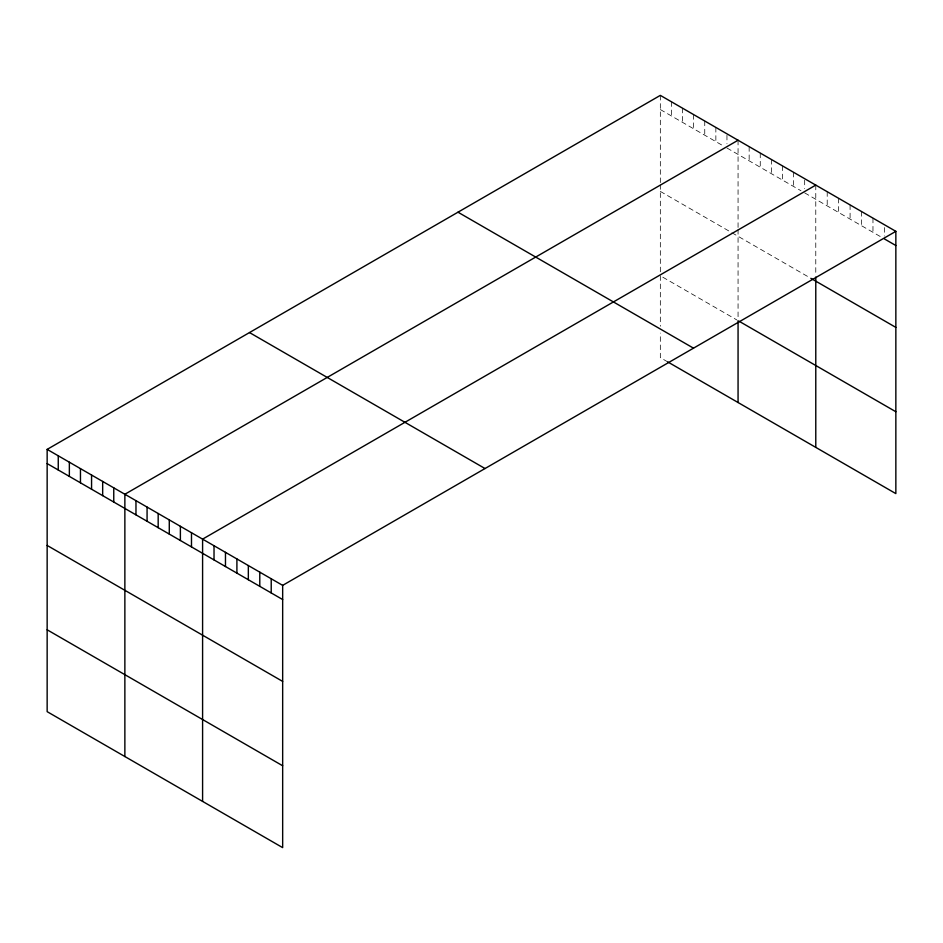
<?xml version="1.0" encoding="UTF-8"?>
<svg xmlns="http://www.w3.org/2000/svg" width="943" height="943" viewBox="0 0 943 943"><rect width="100%" height="100%" fill="white"/><g stroke="black" fill="none" stroke-linecap="round" stroke-linejoin="round"><path stroke-width="0.71" stroke-dasharray="4.71 3.54" d="M660.336 95.373L660.336 183.237M660.336 109.553L723.257 145.882M726.959 148.016L800.972 190.745M804.674 192.879L880.597 236.717M660.336 191.417L730.66 232.013M731.886 232.732L809.613 277.596M662.811 277.195L736.825 319.925M667.738 361.912L660.336 357.633L660.336 333.079M884.416 227.569L884.416 236.08M872.97 218.128L872.97 232.32M861.537 211.527L861.537 225.707M850.091 204.926L850.091 219.106M838.657 198.313L838.657 212.505M827.211 191.712L827.211 205.904M815.778 185.111L815.778 274.342M804.674 180.113L804.674 188.624M793.57 172.286L793.57 186.478M782.466 165.885L782.466 180.066M771.362 159.473L771.362 173.653M760.258 153.061L760.258 167.241M749.155 146.648L749.155 160.829M738.063 140.236L738.063 228.1M738.063 229.467L738.063 319.241M726.959 135.25L726.959 143.76M715.855 127.423L715.855 141.603M704.751 121.01L704.751 135.191M693.647 114.598L693.647 128.778M682.543 108.186L682.543 122.378M671.44 101.773L671.44 115.965M660.336 184.604L660.336 272.963M660.336 275.769L660.336 326.254"/><path stroke-width="1.41" d="M895.85 231.341L282.664 585.367L282.664 847.627L47.15 711.659L47.15 449.387L660.336 95.373L895.85 231.341L895.85 493.613L667.738 361.912M738.063 140.236L124.865 494.262L124.865 756.534M815.778 185.111L202.592 539.137L202.592 801.397M884.416 238.921L895.85 245.522M810.839 278.315L895.85 327.398M739.288 321.351L895.85 411.737M457.992 212.199L693.494 348.167M249.506 332.561L485.008 468.53M47.15 449.387L282.664 585.367M47.15 463.579L282.664 599.548M47.15 545.443L282.664 681.412M47.15 629.794L282.664 765.763M815.778 277.065L815.778 447.383M738.063 320.644L738.063 402.508M271.219 578.754L271.219 592.947M259.785 572.153L259.785 586.334M248.339 565.552L248.339 579.733M236.905 558.94L236.905 573.132M225.471 552.339L225.471 566.519M214.026 545.738L214.026 559.918M191.488 532.724L191.488 546.905M180.384 526.312L180.384 540.492M169.28 519.899L169.28 534.08M158.176 513.487L158.176 527.679M147.073 507.086L147.073 521.267M135.969 500.674L135.969 514.854M113.761 487.849L113.761 502.03M102.669 481.437L102.669 495.629M91.565 475.036L91.565 489.217M80.461 468.624L80.461 482.804M69.358 462.211L69.358 476.392M58.254 455.799L58.254 469.979"/></g></svg>
